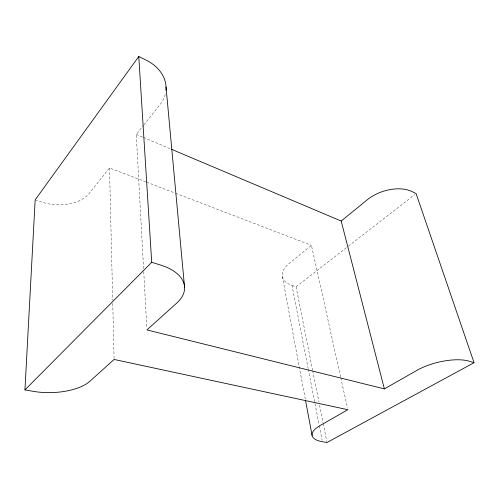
<?xml version="1.0" encoding="UTF-8"?>
<svg xmlns="http://www.w3.org/2000/svg" width="499" height="499" viewBox="0 0 499 499"><rect width="100%" height="100%" fill="white"/><g stroke="black" fill="none" stroke-linecap="round" stroke-linejoin="round"><path stroke-width="0.37" stroke-dasharray="2.5 1.87" d="M145.833 181.873L109.518 167.957L89.452 193.132A37.076 24.177 5.1 0 1 41.773 202.076L35.891 200.118M143.587 268.624L136.258 134.399L143.406 125.424M143.88 124.825L160.085 104.484A41.255 31.98 3.7 0 0 165.387 93.775M340.617 376.982L311.426 245.321L288.753 263.815A28.194 15.444 -12.1 0 0 291.965 285.422L308.151 368.524M291.965 285.422L296.075 286.788L347.778 246.643M348.396 246.163L414.875 194.541M146.556 182.147L174.881 193.001M175.611 193.281L311.426 245.321M136.258 134.399L142.708 137.125M143.419 137.425L170.652 148.939M340.786 377.743L347.535 408.182M296.075 286.788L312.58 369.996M312.736 370.757L318.942 402.057M319.547 405.107L323.034 422.665M323.184 423.433L326.82 441.752M308.301 369.291L319.142 424.942M319.285 425.709L322.111 440.193M282.322 276.409L305.394 399.662M143.756 271.73L146.849 328.373M109.518 167.957L112.693 300.292M112.768 303.404L114.096 358.675"/><path stroke-width="0.75" d="M171.369 149.238L341.191 221.038L367.295 199.75A31.786 18.488 -17.8 0 1 411.931 191.522L416.104 193.587L474.05 362.698L326.97 442.513L322.404 441.721A32.516 11.645 -10.7 0 1 320.377 425.373L347.872 409.704L114.115 359.455L89.926 381.23A44.604 19.854 -0.8 0 1 32.934 391.291L24.95 389.9L35.155 199.874L138.772 56.487L146.132 60.123A41.255 31.98 3.7 0 1 165.961 90.282M24.95 389.9L151.702 262.293L138.772 56.487M151.702 262.293L160.778 265.119A50.948 27.863 -2.7 0 1 176.74 303.099L146.931 329.926L384.38 388.902L416.79 370.433A37.288 14.384 -14.1 0 1 469.484 361.276L474.05 362.698M341.191 221.038L384.38 388.902M305.531 400.423L312.087 435.421M166.036 87.026L184.599 287.655"/></g></svg>
